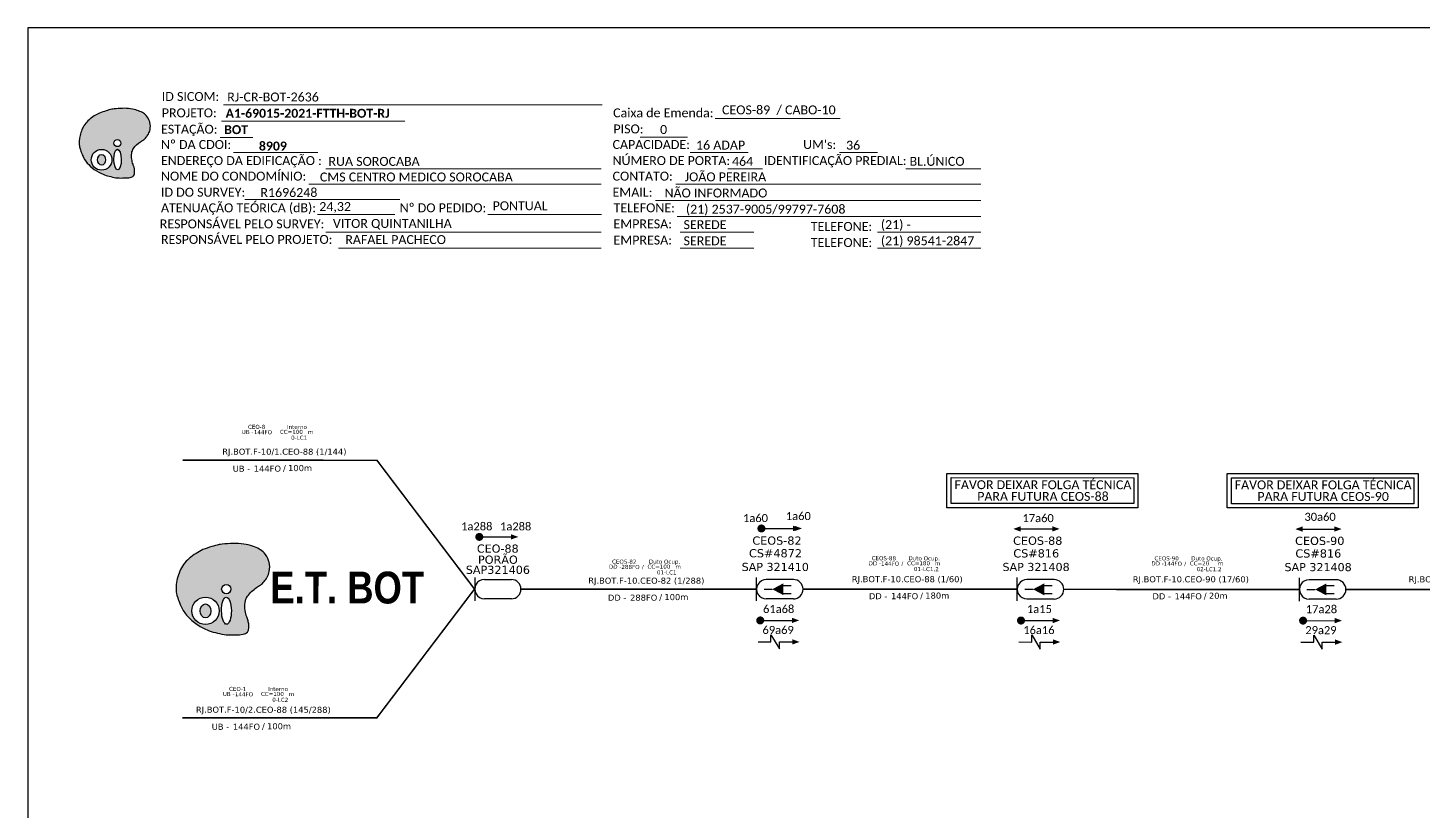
# Model space of a CAD drawing. Header units: millimetres. Extents: x 257760 to 258601, y 277291 to 277885.
# Drawn here: x 257760.1 to 258040.2, y 277727.8 to 277885 of the extents above; entities that cross this region are included whole.
import ezdxf
from ezdxf.enums import TextEntityAlignment as Align

# ---------------------------------------------------------------- set-up
doc = ezdxf.new("R2010")
doc.units = ezdxf.units.MM
doc.header["$LTSCALE"] = 0.1
doc.header["$MEASUREMENT"] = 0
for name, color, linetype in [('20.4-CEOS', 1, 'Continuous'), ('20.5-CABO AÉREO', 1, 'Continuous'), ('20.5-CEO', 1, 'Continuous'), ('E.T.', 7, 'Continuous'), ('label_cabos', 7, 'Continuous'), ('SETA', 7, 'Continuous')]:
    doc.layers.add(name, color=color, linetype=linetype)
doc.layers.add('40.1-ETIQUETAS', color=1, linetype='Continuous', lineweight=20)
doc.styles.add('siredit', font='verdana.ttf')
doc.styles.get("Standard").update_dxf_attribs({"font": 'arial.ttf'})
doc.styles.add('SWISS BIT', font='swisscb.ttf')
doc.styles.add('WMF-Calibri0', font='calibri.ttf')
doc.styles.add('WMF-Calibri1', font='calibrib.ttf')

# ---------------------------------------------------------------- blocks, each defined once
blk = doc.blocks.new('ETIQUETA_RS5F')
at = {"layer": '40.1-ETIQUETAS', "color": 0, "style": 'siredit'}
blk.add_text('/', height=1.5, dxfattribs=at).set_placement((1.55, -1.95), align=Align.MIDDLE_RIGHT)
for tag, p in [('ETIQUETA_R_PRIMARIA', (1.18, 4.1)), ('ETIQUETA_R_SECUNDARIA', (1.18, 2.1)), ('F_ATIVAS/F_MORTAS', (1.11, -4.24))]:
    blk.add_attdef(tag, text='', height=1.5, dxfattribs=at).set_placement(p, align=Align.MIDDLE_CENTER)
for tag, p in [('TIPO_CABO', (-6.62, -2.12)), ('CAP_CABO', (0.37, -2.09))]:
    blk.add_attdef(tag, text='', height=1.5, dxfattribs=at).set_placement(p, align=Align.MIDDLE_RIGHT)
blk.add_attdef('METROS', text='', height=1.5, dxfattribs=at).set_placement((2.11, -1.95), align=Align.MIDDLE_LEFT)
for tag, p in [('FUSÃO_1', (0.82, -8.39)), ('FUSÃO_2', (0.82, -10.6)), ('FUSÃO_3', (0.82, -12.93)), ('FUSÃO_4', (0.82, -15.14)), ('FUSÃO_5', (0.82, -17.16))]:
    blk.add_attdef(tag, text='', height=1.5, dxfattribs=at).set_placement(p, align=Align.CENTER)
blk = doc.blocks.new('OI')
h = blk.add_hatch(color=40)
edge = h.paths.add_edge_path()
edge.add_spline(control_points=[(4.35, -0.67), (3.92, -0.99), (3.26, -1.5), (2.81, -2.59), (2.9, -3.5), (3.06, -4.27), (3.31, -4.85), (3.37, -5.39), (3.4, -5.88), (3.2, -6.4), (2.54, -6.61), (1.65, -6.63), (0.55, -6.67), (-0.56, -6.42), (-1.61, -6.14), (-2.77, -5.61), (-3.92, -4.77), (-4.89, -3.7), (-5.34, -2.65), (-5.6, -1.94), (-5.85, -0.96), (-5.71, 0.47), (-5.1, 2.02), (-4.14, 3.02), (-3.3, 3.61), (-2.37, 4.16), (-1.36, 4.44), (-0.56, 4.7), (0.79, 4.85), (2.24, 4.97), (3.79, 4.57), (4.67, 4.21), (5.44, 3.65), (5.76, 2.99), (6.03, 2.21), (6.01, 1.46), (5.72, 0.64), (5.31, 0.08), (4.88, -0.38), (4.51, -0.55), (4.35, -0.67)], knot_values=[0, 0, 0, 0, 1.60434, 2.417191, 3.427595, 4.282808, 4.776746, 5.304182, 5.888771, 6.258406, 6.858137, 7.79129, 8.986195, 10.124242, 11.187857, 12.242908, 13.953784, 15.414161, 16.515391, 17.349188, 17.675853, 19.552021, 21.515531, 22.568638, 23.63245, 24.621084, 25.782718, 26.745347, 27.142653, 29.870543, 31.004649, 31.921532, 32.709589, 33.801391, 34.042471, 35.192333, 35.971461, 36.628871, 37.254359, 37.836911, 37.836911, 37.836911, 37.836911], degree=3, periodic=0)
h.paths.add_polyline_path([(1.13, -0.87, -1), (-0.04, -0.87, -1)], flags=16)
edge = h.paths.add_edge_path(flags=16)
edge.add_ellipse((0.56, -3.59), major_axis=(-0.02, 1.71), ratio=0.361305, start_angle=0, end_angle=360)
h.paths.add_polyline_path([(-0.36, -3.62, -1), (-3.8, -3.62, -1)], flags=16)
edge = h.paths.add_edge_path(flags=0)
edge.add_ellipse((-2.08, -3.62), major_axis=(0, 0.885), ratio=0.758294, start_angle=0, end_angle=360)
at = {"color": 40}
for centre, radius in [((0.54, -0.87), 0.587), ((-2.08, -3.62), 1.72)]:
    blk.add_circle(centre, radius, dxfattribs=at)
blk.add_ellipse((-2.08, -3.62), major_axis=(0, 0.885), ratio=0.758294, start_param=-3.141592653589792, end_param=3.141592653589792, dxfattribs=at)
blk.add_ellipse((0.56, -3.59), major_axis=(-0.02, 1.71), ratio=0.361305, dxfattribs=at)
at = {"color": 40, "start_tangent": (-0.800898, -0.598801), "end_tangent": (-0.800898, -0.598801)}
blk.add_spline([(4.35, -0.67), (3.2, -1.78), (2.9, -2.54), (2.92, -3.55), (3.12, -4.38), (3.28, -4.85), (3.37, -5.37), (3.35, -5.95), (3.2, -6.29), (2.66, -6.55), (1.73, -6.63), (0.54, -6.62), (-0.58, -6.41), (-1.6, -6.11), (-2.56, -5.67), (-3.95, -4.67), (-4.89, -3.56), (-5.37, -2.56), (-5.64, -1.78), (-5.72, -1.46), (-5.63, 0.42), (-4.84, 2.22), (-4.13, 2.99), (-3.27, 3.62), (-2.4, 4.09), (-1.3, 4.47), (-0.37, 4.72), (0.02, 4.77), (2.75, 4.8), (3.85, 4.53), (4.69, 4.16), (5.31, 3.68), (5.85, 2.73), (5.93, 2.5), (5.94, 1.35), (5.67, 0.62), (5.29, 0.08), (4.84, -0.36), (4.35, -0.67)], degree=3, dxfattribs=at)
blk = doc.blocks.new('Inst CB DT OCUP CFOA-SM-DD-S-288-TS')
at = {"layer": 'label_cabos', "color": 0, "style": 'siredit'}
for tag, flags, p in [('ID_ATIVIDADE', 3, (1.31, 2.67)), ('FATOR', 1, (11.56, 2.55))]:
    blk.add_attdef(tag, text='', height=1, rotation=359.69, dxfattribs=dict(at, flags=flags)).set_placement(p, align=Align.MIDDLE_CENTER)
for tag, p in [('TIPO_CABO', (1.11, 0)), ('DESTINO_CABO', (3.13, 1.26)), ('CABO', (4.69, -0.05)), ('/', (7.71, -0.05)), ('LANCE', (10.41, 0.02)), ('TIPO_CABO', (13.11, 1.24)), ('UND', (16.46, 0)), ('FID', (13.65, -1.41))]:
    blk.add_attdef(tag, text='', height=1, rotation=359.69, dxfattribs=at).set_placement(p, align=Align.MIDDLE_CENTER)
blk.add_attdef('QTDE', (11.93, -0.45), '', height=1, rotation=359.69, dxfattribs=at)
blk = doc.blocks.new('Inst CB DT OCUP CFOA-SM-DD-S-144')
at = {"layer": 'label_cabos', "color": 0, "style": 'siredit'}
for tag, flags, p in [('ID_ATIVIDADE', 3, (1.31, 2.67)), ('FATOR', 1, (11.56, 2.55))]:
    blk.add_attdef(tag, text='', height=1, rotation=359.69, dxfattribs=dict(at, flags=flags)).set_placement(p, align=Align.MIDDLE_CENTER)
for tag, p in [('TIPO_CABO', (1.11, 0)), ('DESTINO_CABO', (3.13, 1.26)), ('CABO', (4.69, -0.05)), ('/', (7.71, -0.05)), ('LANCE', (10.41, 0.02)), ('TIPO_CABO', (13.11, 1.24)), ('UND', (16.46, 0)), ('FID', (13.65, -1.41))]:
    blk.add_attdef(tag, text='', height=1, rotation=359.69, dxfattribs=at).set_placement(p, align=Align.MIDDLE_CENTER)
blk.add_attdef('QTDE', (11.93, -0.45), '', height=1, rotation=359.69, dxfattribs=at)
blk = doc.blocks.new('Inst CB INT CFOI-SM-UB-144')
at = {"layer": 'label_cabos', "color": 0, "style": 'siredit'}
for tag, flags, p in [('ID_ATIVIDADE', 3, (1.31, 2.67)), ('/', 2, (7.71, -0.05)), ('FATOR', 1, (11.56, 2.55))]:
    blk.add_attdef(tag, text='', height=1, rotation=359.69, dxfattribs=dict(at, flags=flags)).set_placement(p, align=Align.MIDDLE_CENTER)
for tag, p in [('TIPO_CABO', (1.11, 0)), ('DESTINO_CABO', (3.13, 1.26)), ('CABO', (4.69, -0.05)), ('LANCE', (10.41, 0.02)), ('TIPO_CABO', (13.11, 1.24)), ('UND', (16.46, 0)), ('FID', (13.65, -1.41))]:
    blk.add_attdef(tag, text='', height=1, rotation=359.69, dxfattribs=at).set_placement(p, align=Align.MIDDLE_CENTER)
blk.add_attdef('QTDE', (11.93, -0.45), '', height=1, rotation=359.69, dxfattribs=at)

msp = doc.modelspace()

# ---------------------------------------------------------------- linework, layer by layer
msp.add_lwpolyline([(257760.15, 277290.96), (258601.15, 277290.96), (258601.15, 277884.96), (257760.15, 277884.96)], close=True)
at = {"color": 7, "lineweight": 0}
for points in [[(257799.42, 277869.56), (257875.39, 277869.56)], [(257799.03, 277866.28), (257835.82, 277866.28)], [(257898.07, 277866.78), (257923.2, 277866.78)], [(257798.74, 277863.01), (257805.29, 277863.01)], [(257883.03, 277863.05), (257892.51, 277863.05)], [(257801.4, 277859.94), (257818.37, 277859.94)], [(257893.07, 277859.94), (257904.69, 277859.94)], [(257923.02, 277859.94), (257930.68, 277859.94)], [(257819.97, 277856.7), (257875.23, 277856.7)], [(257900.66, 277856.7), (257907.6, 277856.7)], [(257936.36, 277856.7), (257951.39, 277856.7)], [(257816.56, 277853.59), (257875.23, 277853.59)], [(257890.19, 277853.59), (257951.42, 277853.59)], [(257803.72, 277850.52), (257834.77, 277850.52)], [(257886.15, 277850.35), (257951.42, 277850.35)], [(257818.26, 277847.55), (257833.77, 277847.55)], [(257852.49, 277847.55), (257875.25, 277847.55)], [(257890.44, 277847.11), (257951.42, 277847.11)], [(257819.97, 277844), (257875.23, 277844)], [(257891.04, 277844), (257905.84, 277844)], [(257930.65, 277844), (257951.42, 277844)], [(257822.46, 277840.76), (257875.23, 277840.76)], [(257891.04, 277840.76), (257905.84, 277840.76)], [(257930.65, 277840.76), (257951.42, 277840.76)]]:
    msp.add_lwpolyline(points, dxfattribs=at)
at = {"color": 0, "ltscale": 9e-07}
for points in [[(257944.62, 277795.59), (257982.95, 277795.58), (257982.95, 277788.67), (257944.62, 277788.68)], [(258000.86, 277795.57), (258039.19, 277795.56), (258039.19, 277788.65), (258000.86, 277788.66)], [(257945.48, 277794.74), (257982.1, 277794.73), (257982.1, 277789.52), (257945.47, 277789.53)], [(258001.71, 277794.72), (258038.34, 277794.7), (258038.34, 277789.5), (258001.71, 277789.51)]]:
    msp.add_lwpolyline(points, close=True, dxfattribs=at)
at = {"color": 0, "const_width": 0.803}
for points in [[(257906.98, 277784.54, 1), (257907.78, 277784.54, 1)], [(257850.35, 277782.85, 1), (257851.15, 277782.85, 1)], [(257906.74, 277766.09, 1), (257907.54, 277766.09, 1)], [(257959.08, 277766.07, 1), (257959.89, 277766.07, 1)], [(258015.7, 277766.05, 1), (258016.5, 277766.05, 1)]]:
    msp.add_lwpolyline(points, format="xyb", close=True, dxfattribs=at)
at = {"color": 0}
for points in [[(257909.29, 277761.78), (257909.29, 277763.21), (257910.99, 277760.37), (257910.99, 277761.78)], [(257961.64, 277761.76), (257961.64, 277763.19), (257963.33, 277760.35), (257963.34, 277761.76)], [(258018.25, 277761.74), (258018.25, 277763.16), (258019.95, 277760.32), (258019.95, 277761.74)]]:
    msp.add_lwpolyline(points, dxfattribs=at)
at = {"layer": '20.4-CEOS', "color": 0}
for p, q in [((257913.79, 277774.29), (257908.34, 277774.3)), ((257966.13, 277774.28), (257960.69, 277774.28)), ((258022.75, 277774.25), (258017.3, 277774.25)), ((257913.79, 277770.41), (257908.34, 277770.41)), ((257966.13, 277770.39), (257960.68, 277770.39)), ((258022.74, 277770.37), (258017.3, 277770.37))]:
    msp.add_line(p, q, dxfattribs=at)
for points in [[(257906.4, 277770.01), (257906.4, 277774.7)], [(257911.71, 277773.12), (257913.37, 277773.12)], [(257911.71, 277773.12), (257913.37, 277773.12)], [(257958.74, 277769.99), (257958.74, 277774.68)], [(257964.05, 277773.1), (257965.71, 277773.1)], [(257964.05, 277773.1), (257965.71, 277773.1)], [(258015.35, 277769.97), (258015.36, 277774.66)], [(258020.67, 277773.08), (258022.32, 277773.08)], [(258020.67, 277773.08), (258022.32, 277773.08)], [(257907.91, 277772.35), (257909.56, 277772.35)], [(257907.91, 277772.35), (257909.56, 277772.35)], [(257911.71, 277771.51), (257913.37, 277771.51)], [(257911.71, 277771.51), (257913.37, 277771.51)], [(257960.25, 277772.34), (257961.9, 277772.34)], [(257960.25, 277772.34), (257961.9, 277772.34)], [(257964.05, 277771.49), (257965.71, 277771.49)], [(257964.05, 277771.49), (257965.71, 277771.49)], [(258016.86, 277772.31), (258018.52, 277772.31)], [(258016.86, 277772.31), (258018.52, 277772.31)], [(258020.67, 277771.47), (258022.32, 277771.47)], [(258020.67, 277771.47), (258022.32, 277771.47)]]:
    msp.add_lwpolyline(points, dxfattribs=at)
for points in [[(257909.56, 277772.35, 0, 2.4, 0), (257911.81, 277772.35, 2.4, 2.4, 0)], [(257909.56, 277772.35, 0, 2.4, 0), (257911.81, 277772.35, 2.4, 2.4, 0)], [(257961.9, 277772.34, 0, 2.4, 0), (257964.15, 277772.33, 2.4, 2.4, 0)], [(257961.9, 277772.34, 0, 2.4, 0), (257964.15, 277772.33, 2.4, 2.4, 0)], [(258018.52, 277772.31, 0, 2.4, 0), (258020.77, 277772.31, 2.4, 2.4, 0)], [(258018.52, 277772.31, 0, 2.4, 0), (258020.77, 277772.31, 2.4, 2.4, 0)]]:
    msp.add_lwpolyline(points, format="xyseb", dxfattribs=at)
for centre, start, end in [((257908.34, 277772.35), 89.9784, 269.9784), ((257913.79, 277772.35), 269.9784, 89.9784), ((257960.68, 277772.34), 89.9784, 269.9784), ((257966.13, 277772.33), 269.9784, 89.9784), ((258017.3, 277772.31), 89.9784, 269.9784), ((258022.75, 277772.31), 269.9784, 89.9784)]:
    msp.add_arc(centre, 1.94, start, end, dxfattribs=at)
at = {"layer": '20.5-CABO AÉREO', "color": 0, "ltscale": 50, "const_width": 0.325}
for points in [[(257791.19, 277798.23), (257830.21, 277798.21), (257849.79, 277772.38)], [(257791.17, 277746.57), (257830.19, 277746.56), (257849.79, 277772.38)], [(257859.12, 277772.37), (257906.4, 277772.36)], [(257915.73, 277772.35), (257958.74, 277772.34)], [(257968.07, 277772.33), (258015.35, 277772.31)], [(258024.69, 277772.31), (258071.97, 277772.29)]]:
    msp.add_lwpolyline(points, dxfattribs=at)
at = {"layer": '20.5-CEO', "color": 0}
for p, q in [((257851.77, 277774.31), (257857.19, 277774.31)), ((257857.19, 277770.44), (257851.77, 277770.44))]:
    msp.add_line(p, q, dxfattribs=at)
msp.add_lwpolyline([(257849.84, 277774.71), (257849.83, 277770.05)], dxfattribs=at)
for centre, start, end in [((257851.77, 277772.38), 89.9784, 269.9784), ((257857.19, 277772.37), 269.9784, 89.9784)]:
    msp.add_arc(centre, 1.93, start, end, dxfattribs=at)
at = {"layer": 'SETA', "color": 0}
for points in [[(257907.38, 277784.54), (257914.29, 277784.53)], [(257907.69, 277784.54), (257914.59, 277784.53)], [(257959.4, 277784.45), (257966.31, 277784.44)], [(258016.02, 277784.42), (258022.92, 277784.42)], [(257850.75, 277782.85), (257857.66, 277782.84)], [(257907.14, 277766.09), (257914.05, 277766.08)], [(257959.48, 277766.07), (257966.39, 277766.07)], [(258016.1, 277766.05), (258023, 277766.04)], [(257906.73, 277761.78), (257909.29, 277761.78)], [(257910.99, 277761.78), (257913.56, 277761.78)], [(257959.07, 277761.77), (257961.64, 277761.76)], [(257963.34, 277761.76), (257965.9, 277761.76)], [(258015.68, 277761.74), (258018.25, 277761.74)], [(258019.95, 277761.74), (258022.51, 277761.74)]]:
    msp.add_lwpolyline(points, dxfattribs=at)
for points in [[(257913.73, 277785.08), (257915.21, 277784.54), (257913.73, 277784.01)], [(257914.04, 277785.08), (257915.51, 277784.54), (257914.04, 277784.01)], [(257959.4, 277784.98), (257957.93, 277784.45), (257959.4, 277783.91)], [(257965.76, 277784.99), (257967.23, 277784.45), (257965.76, 277783.92)], [(258016.02, 277784.96), (258014.54, 277784.42), (258016.02, 277783.89)], [(258022.37, 277784.97), (258023.84, 277784.43), (258022.37, 277783.9)], [(257857.1, 277783.39), (257858.58, 277782.85), (257857.1, 277782.32)], [(257913.49, 277766.63), (257914.97, 277766.1), (257913.49, 277765.56)], [(257965.84, 277766.61), (257967.31, 277766.08), (257965.84, 277765.54)], [(258022.45, 277766.59), (258023.92, 277766.05), (258022.45, 277765.52)], [(257913.56, 277762.32), (257915.03, 277761.78), (257913.56, 277761.25)], [(257965.9, 277762.3), (257967.37, 277761.76), (257965.9, 277761.23)], [(258022.51, 277762.28), (258023.98, 277761.74), (258022.51, 277761.2)]]:
    msp.add_solid(points, dxfattribs=at)

# ---------------------------------------------------------------- block references
at = {"color": 7, "xscale": 1.213923925138498, "yscale": 1.213923925184645, "zscale": 1.213923925163967, "rotation": 0.1532896023337312}
msp.add_blockref('OI', (257777.45, 277862.91), dxfattribs=at)
at = {"color": 0, "lineweight": 0}
ref = msp.add_blockref('Inst CB DT OCUP CFOA-SM-DD-S-144', (257929.41, 277777.55), dxfattribs=dict(at, xscale=0.8115353776338626, yscale=0.8115353776374832, zscale=0.8115353776330385, rotation=359.9784387533629))
ref.add_attrib('DESTINO_CABO', 'CEOS-88', dxfattribs={"layer": 'label_cabos', "color": 0, "height": 0.812, "rotation": 359.6684, "style": 'siredit'}).set_placement((257931.95, 277778.57), align=Align.MIDDLE_CENTER)
ref.add_attrib('TIPO_CABO', 'Duto Ocup.', dxfattribs={"layer": 'label_cabos', "color": 0, "height": 0.812, "rotation": 359.6684, "style": 'siredit'}).set_placement((257940.05, 277778.55), align=Align.MIDDLE_CENTER)
ref.add_attrib('/', '/', dxfattribs={"layer": 'label_cabos', "color": 0, "height": 0.812, "rotation": 359.6684, "style": 'siredit'}).set_placement((257935.67, 277777.5), align=Align.MIDDLE_CENTER)
ref.add_attrib('FID', '01-LC1.2', dxfattribs={"layer": 'label_cabos', "color": 0, "height": 0.812, "rotation": 359.6684, "style": 'siredit'}).set_placement((257940.48, 277776.39), align=Align.MIDDLE_CENTER)
ref.add_attrib('LANCE', 'CC=', dxfattribs={"layer": 'label_cabos', "color": 0, "height": 0.812, "rotation": 359.6684, "style": 'siredit'}).set_placement((257937.86, 277777.56), align=Align.MIDDLE_CENTER)
ref.add_attrib('UND', 'm', dxfattribs={"layer": 'label_cabos', "color": 0, "height": 0.812, "rotation": 359.6684, "style": 'siredit'}).set_placement((257942.77, 277777.54), align=Align.MIDDLE_CENTER)
ref.add_attrib('CABO', '144FO', dxfattribs={"layer": 'label_cabos', "color": 0, "height": 0.812, "rotation": 359.6684, "style": 'siredit'}).set_placement((257933.21, 277777.5), align=Align.MIDDLE_CENTER)
ref.add_attrib('TIPO_CABO', 'DD - ', dxfattribs={"layer": 'label_cabos', "color": 0, "height": 0.812, "rotation": 359.6684, "style": 'siredit'}).set_placement((257930.31, 277777.54), align=Align.MIDDLE_CENTER)
ref.add_attrib('QTDE', '180', (257939.09, 277777.17), dxfattribs={"layer": 'label_cabos', "color": 0, "height": 0.812, "rotation": 359.6684, "style": 'siredit'})
ref = msp.add_blockref('Inst CB DT OCUP CFOA-SM-DD-S-144', (257986.17, 277777.52), dxfattribs=dict(at, xscale=0.8115353776338626, yscale=0.8115353776374832, zscale=0.8115353776330385, rotation=359.9784387533629))
ref.add_attrib('DESTINO_CABO', 'CEOS-90', dxfattribs={"layer": 'label_cabos', "color": 0, "height": 0.812, "rotation": 359.6684, "style": 'siredit'}).set_placement((257988.71, 277778.55), align=Align.MIDDLE_CENTER)
ref.add_attrib('TIPO_CABO', 'Duto Ocup.', dxfattribs={"layer": 'label_cabos', "color": 0, "height": 0.812, "rotation": 359.6684, "style": 'siredit'}).set_placement((257996.8, 277778.53), align=Align.MIDDLE_CENTER)
ref.add_attrib('/', '/', dxfattribs={"layer": 'label_cabos', "color": 0, "height": 0.812, "rotation": 359.6684, "style": 'siredit'}).set_placement((257992.43, 277777.48), align=Align.MIDDLE_CENTER)
ref.add_attrib('FID', '02-LC1.2', dxfattribs={"layer": 'label_cabos', "color": 0, "height": 0.812, "rotation": 359.6684, "style": 'siredit'}).set_placement((257997.24, 277776.37), align=Align.MIDDLE_CENTER)
ref.add_attrib('LANCE', 'CC=', dxfattribs={"layer": 'label_cabos', "color": 0, "height": 0.812, "rotation": 359.6684, "style": 'siredit'}).set_placement((257994.61, 277777.54), align=Align.MIDDLE_CENTER)
ref.add_attrib('UND', 'm', dxfattribs={"layer": 'label_cabos', "color": 0, "height": 0.812, "rotation": 359.6684, "style": 'siredit'}).set_placement((257999.53, 277777.52), align=Align.MIDDLE_CENTER)
ref.add_attrib('CABO', '144FO', dxfattribs={"layer": 'label_cabos', "color": 0, "height": 0.812, "rotation": 359.6684, "style": 'siredit'}).set_placement((257989.97, 277777.48), align=Align.MIDDLE_CENTER)
ref.add_attrib('TIPO_CABO', 'DD - ', dxfattribs={"layer": 'label_cabos', "color": 0, "height": 0.812, "rotation": 359.6684, "style": 'siredit'}).set_placement((257987.07, 277777.52), align=Align.MIDDLE_CENTER)
ref.add_attrib('QTDE', '20', (257995.85, 277777.15), dxfattribs={"layer": 'label_cabos', "color": 0, "height": 0.812, "rotation": 359.6684, "style": 'siredit'})
at = {"layer": '40.1-ETIQUETAS', "color": 0}
ref = msp.add_blockref('ETIQUETA_RS5F', (257810.66, 277798.24), dxfattribs=dict(at, xscale=0.8115353776338626, yscale=0.8115353776374832, zscale=0.8115353776330385, rotation=359.9784387533629))
ref.add_attrib('ETIQUETA_R_SECUNDARIA', 'RJ.BOT.F-10/1.CEO-88 (1/144)', dxfattribs={"color": 0, "height": 1.2173, "rotation": 359.9784, "style": 'siredit'}).set_placement((257811.62, 277799.95), align=Align.MIDDLE_CENTER)
ref.add_attrib('TIPO_CABO', 'UB - ', dxfattribs={"color": 0, "height": 1.217, "rotation": 359.9784, "style": 'siredit'}).set_placement((257805.29, 277796.53), align=Align.MIDDLE_RIGHT)
ref.add_attrib('CAP_CABO', '144FO', dxfattribs={"color": 0, "height": 1.217, "rotation": 359.9784, "style": 'siredit'}).set_placement((257810.95, 277796.55), align=Align.MIDDLE_RIGHT)
ref.add_attrib('METROS', '100m', dxfattribs={"color": 0, "height": 1.217, "rotation": 359.9784, "style": 'siredit'}).set_placement((257812.37, 277796.66), align=Align.MIDDLE_LEFT)
ref = msp.add_blockref('ETIQUETA_RS5F', (257806.44, 277746.46), dxfattribs=dict(at, xscale=0.8115353776338626, yscale=0.8115353776374832, zscale=0.8115353776330385, rotation=359.9784387533629))
ref.add_attrib('ETIQUETA_R_SECUNDARIA', 'RJ.BOT.F-10/2.CEO-88 (145/288)', dxfattribs={"color": 0, "height": 1.2173, "rotation": 359.9784, "style": 'siredit'}).set_placement((257807.4, 277748.17), align=Align.MIDDLE_CENTER)
ref.add_attrib('TIPO_CABO', 'UB - ', dxfattribs={"color": 0, "height": 1.217, "rotation": 359.9784, "style": 'siredit'}).set_placement((257801.07, 277744.75), align=Align.MIDDLE_RIGHT)
ref.add_attrib('CAP_CABO', '144FO', dxfattribs={"color": 0, "height": 1.217, "rotation": 359.9784, "style": 'siredit'}).set_placement((257806.74, 277744.76), align=Align.MIDDLE_RIGHT)
ref.add_attrib('METROS', '100m', dxfattribs={"color": 0, "height": 1.217, "rotation": 359.9784, "style": 'siredit'}).set_placement((257808.15, 277744.87), align=Align.MIDDLE_LEFT)
at = {"layer": 'E.T.', "color": 0, "xscale": 1.594901489595021, "yscale": 1.594901476928499, "zscale": 1.594901475850959, "rotation": 359.9784387536324}
msp.add_blockref('OI', (257799.11, 277773.77), dxfattribs=at)
at = {"layer": 'label_cabos', "color": 0, "lineweight": 0}
ref = msp.add_blockref('Inst CB INT CFOI-SM-UB-144', (257803.52, 277803.91), dxfattribs=dict(at, xscale=0.8115353776338626, yscale=0.8115353776374832, zscale=0.8115353776330385, rotation=359.9784387533629))
ref.add_attrib('DESTINO_CABO', 'CEO-8', dxfattribs={"color": 0, "height": 0.812, "rotation": 359.6684, "style": 'siredit'}).set_placement((257806.06, 277804.93), align=Align.MIDDLE_CENTER)
ref.add_attrib('CABO', '144FO', dxfattribs={"color": 0, "height": 0.812, "rotation": 359.6684, "style": 'siredit'}).set_placement((257807.32, 277803.86), align=Align.MIDDLE_CENTER)
ref.add_attrib('TIPO_CABO', 'Interno', dxfattribs={"color": 0, "height": 0.812, "rotation": 359.6684, "style": 'siredit'}).set_placement((257814.15, 277804.91), align=Align.MIDDLE_CENTER)
ref.add_attrib('FID', '0-LC1', dxfattribs={"color": 0, "height": 0.812, "rotation": 359.6684, "style": 'siredit'}).set_placement((257814.59, 277802.75), align=Align.MIDDLE_CENTER)
ref.add_attrib('LANCE', 'CC=', dxfattribs={"color": 0, "height": 0.812, "rotation": 359.6684, "style": 'siredit'}).set_placement((257811.96, 277803.92), align=Align.MIDDLE_CENTER)
ref.add_attrib('UND', 'm', dxfattribs={"color": 0, "height": 0.812, "rotation": 359.6684, "style": 'siredit'}).set_placement((257816.88, 277803.9), align=Align.MIDDLE_CENTER)
ref.add_attrib('TIPO_CABO', 'UB - ', dxfattribs={"color": 0, "height": 0.812, "rotation": 359.6684, "style": 'siredit'}).set_placement((257804.42, 277803.9), align=Align.MIDDLE_CENTER)
ref.add_attrib('QTDE', '100', (257813.2, 277803.53), dxfattribs={"color": 0, "height": 0.812, "rotation": 359.6684, "style": 'siredit'})
ref = msp.add_blockref('Inst CB DT OCUP CFOA-SM-DD-S-288-TS', (257877.3, 277776.87), dxfattribs=dict(at, xscale=0.8115353776338626, yscale=0.8115353776374832, zscale=0.8115353776330385, rotation=359.9784387533629))
ref.add_attrib('DESTINO_CABO', 'CEOS-82', dxfattribs={"color": 0, "height": 0.812, "rotation": 359.6684, "style": 'siredit'}).set_placement((257879.84, 277777.89), align=Align.MIDDLE_CENTER)
ref.add_attrib('TIPO_CABO', 'Duto Ocup.', dxfattribs={"color": 0, "height": 0.812, "rotation": 359.6684, "style": 'siredit'}).set_placement((257887.94, 277777.88), align=Align.MIDDLE_CENTER)
ref.add_attrib('/', '/', dxfattribs={"color": 0, "height": 0.812, "rotation": 359.6684, "style": 'siredit'}).set_placement((257883.56, 277776.83), align=Align.MIDDLE_CENTER)
ref.add_attrib('FID', '01-LC1', dxfattribs={"color": 0, "height": 0.812, "rotation": 359.6684, "style": 'siredit'}).set_placement((257888.38, 277775.72), align=Align.MIDDLE_CENTER)
ref.add_attrib('LANCE', 'CC=', dxfattribs={"color": 0, "height": 0.812, "rotation": 359.6684, "style": 'siredit'}).set_placement((257885.75, 277776.88), align=Align.MIDDLE_CENTER)
ref.add_attrib('UND', 'm', dxfattribs={"color": 0, "height": 0.812, "rotation": 359.6684, "style": 'siredit'}).set_placement((257890.66, 277776.87), align=Align.MIDDLE_CENTER)
ref.add_attrib('CABO', '288FO', dxfattribs={"color": 0, "height": 0.812, "rotation": 359.6684, "style": 'siredit'}).set_placement((257881.1, 277776.83), align=Align.MIDDLE_CENTER)
ref.add_attrib('TIPO_CABO', 'DD - ', dxfattribs={"color": 0, "height": 0.812, "rotation": 359.6684, "style": 'siredit'}).set_placement((257878.2, 277776.87), align=Align.MIDDLE_CENTER)
ref.add_attrib('QTDE', '100', (257886.98, 277776.5), dxfattribs={"color": 0, "height": 0.812, "rotation": 359.6684, "style": 'siredit'})
ref = msp.add_blockref('Inst CB INT CFOI-SM-UB-144', (257799.72, 277751.32), dxfattribs=dict(at, xscale=0.8115353776338626, yscale=0.8115353776374832, zscale=0.8115353776330385, rotation=359.9784387533629))
ref.add_attrib('DESTINO_CABO', 'CEO-1', dxfattribs={"color": 0, "height": 0.812, "rotation": 359.6684, "style": 'siredit'}).set_placement((257802.26, 277752.35), align=Align.MIDDLE_CENTER)
ref.add_attrib('CABO', '144FO', dxfattribs={"color": 0, "height": 0.812, "rotation": 359.6684, "style": 'siredit'}).set_placement((257803.52, 277751.28), align=Align.MIDDLE_CENTER)
ref.add_attrib('TIPO_CABO', 'Interno', dxfattribs={"color": 0, "height": 0.812, "rotation": 359.6684, "style": 'siredit'}).set_placement((257810.36, 277752.33), align=Align.MIDDLE_CENTER)
ref.add_attrib('FID', '0-LC2', dxfattribs={"color": 0, "height": 0.812, "rotation": 359.6684, "style": 'siredit'}).set_placement((257810.8, 277750.17), align=Align.MIDDLE_CENTER)
ref.add_attrib('LANCE', 'CC=', dxfattribs={"color": 0, "height": 0.812, "rotation": 359.6684, "style": 'siredit'}).set_placement((257808.17, 277751.34), align=Align.MIDDLE_CENTER)
ref.add_attrib('UND', 'm', dxfattribs={"color": 0, "height": 0.812, "rotation": 359.6684, "style": 'siredit'}).set_placement((257813.08, 277751.32), align=Align.MIDDLE_CENTER)
ref.add_attrib('TIPO_CABO', 'UB - ', dxfattribs={"color": 0, "height": 0.812, "rotation": 359.6684, "style": 'siredit'}).set_placement((257800.62, 277751.32), align=Align.MIDDLE_CENTER)
ref.add_attrib('QTDE', '100', (257809.4, 277750.95), dxfattribs={"color": 0, "height": 0.812, "rotation": 359.6684, "style": 'siredit'})

# ---------------------------------------------------------------- texts
at = {"color": 7, "lineweight": 0, "style": 'WMF-Calibri0'}
for s, height, p in [('ID SICOM:', 1.793, (257787.02, 277870.31)), ('PROJETO: ', 1.793, (257787.02, 277867.03)), ('Caixa de Emenda:', 1.7927, (257877.61, 277867.03)), ('ESTAÇÃO:', 1.793, (257786.86, 277863.75)), ('PISO:', 1.793, (257877.68, 277863.8)), ('Nº DA CDOI:', 1.7927, (257786.86, 277860.68)), ('CAPACIDADE:', 1.7927, (257877.5, 277860.68)), ("UM's:", 1.793, (257915.75, 277860.68)), ('ENDEREÇO DA EDIFICAÇÃO :', 1.7927, (257786.86, 277857.45)), ('NÚMERO DE PORTA:', 1.7927, (257877.5, 277857.45)), ('IDENTIFICAÇÃO PREDIAL:', 1.7927, (257907.87, 277857.45)), ('NOME DO CONDOMÍNIO:', 1.7927, (257786.86, 277854.33)), ('CONTATO:', 1.793, (257877.5, 277854.33)), ('ID DO SURVEY:', 1.7927, (257786.86, 277851.1)), ('EMAIL:', 1.793, (257877.5, 277851.1)), ('ATENUAÇÃO TEÓRICA (dB):', 1.7927, (257786.86, 277847.98)), ('Nº DO PEDIDO:', 1.7927, (257834.78, 277847.98)), ('TELEFONE:', 1.793, (257877.69, 277847.98)), ('RESPONSÁVEL PELO SURVEY:', 1.7927, (257786.61, 277844.75)), ('EMPRESA:', 1.793, (257877.69, 277844.75)), ('TELEFONE:', 1.793, (257917.29, 277844.24)), ('RESPONSÁVEL PELO PROJETO:', 1.7927, (257786.86, 277841.64)), ('EMPRESA:', 1.793, (257877.69, 277841.51)), ('TELEFONE:', 1.793, (257917.29, 277841.01))]:
    msp.add_text(s, height=height, dxfattribs=at).set_placement(p)
at = {"color": 7}
for s, height, style, p in [('A1-69015-2021-FTTH-BOT-RJ', 1.7927, 'WMF-Calibri1', (257799.83, 277866.94)), ('CEOS-89  / CABO-10', 1.7927, 'WMF-Calibri0', (257899.47, 277867.62)), ('BOT', 1.793, 'WMF-Calibri1', (257799.54, 277863.66)), ('0', 1.79, 'WMF-Calibri0', (257887.04, 277863.69)), ('16 ADAP', 1.793, 'WMF-Calibri0', (257894.25, 277860.56)), ('36', 1.793, 'WMF-Calibri0', (257924.37, 277860.53)), ('BL.ÚNICO', 1.793, 'WMF-Calibri0', (257937.11, 277857.3)), ('RUA SOROCABA', 1.7927, 'WMF-Calibri0', (257820.48, 277857.29)), ('464', 1.793, 'WMF-Calibri0', (257901.47, 277857.3)), ('CMS CENTRO MEDICO SOROCABA', 1.7927, 'WMF-Calibri0', (257818.76, 277854.16)), ('JOÃO PEREIRA', 1.7927, 'WMF-Calibri0', (257891.97, 277854.19)), ('R1696248', 1.793, 'WMF-Calibri0', (257806.82, 277851.05)), ('NÃO INFORMADO', 1.7927, 'WMF-Calibri0', (257887.93, 277850.95)), ('24,32', 1.793, 'WMF-Calibri0', (257818.63, 277848.22)), ('PONTUAL', 1.793, 'WMF-Calibri0', (257853.43, 277848.39)), ('(21) 2537-9005/99797-7608', 1.7927, 'WMF-Calibri0', (257892.22, 277847.71)), ('VITOR QUINTANILHA', 1.7927, 'WMF-Calibri0', (257821.37, 277844.84)), ('SEREDE', 1.793, 'WMF-Calibri0', (257891.75, 277844.6)), ('(21) -', 1.793, 'WMF-Calibri0', (257931.35, 277844.6)), ('RAFAEL PACHECO', 1.7927, 'WMF-Calibri0', (257823.86, 277841.6)), ('SEREDE', 1.793, 'WMF-Calibri0', (257891.75, 277841.36)), ('(21) 98541-2847', 1.7927, 'WMF-Calibri0', (257931.35, 277841.36))]:
    msp.add_text(s, height=height, dxfattribs=dict(at, style=style)).set_placement(p)
at = {"color": 7, "style": 'WMF-Calibri1'}
msp.add_text('8909', height=1.793, dxfattribs=at).set_placement((257809.32, 277860.37), align=Align.CENTER)
at = {"color": 7, "insert": (257800.16, 277872), "char_height": 1.7927, "width": 42.385, "attachment_point": 1, "style": 'WMF-Calibri1'}
msp.add_mtext('{\\fCalibri|b0|i0|c0|p34;\\C256;RJ-CR-BOT-2636}', dxfattribs=at)
at = {"color": 0, "attachment_point": 5, "rotation": 359.9784}
for s, insert, char_height, width in [('{\\fCalibri|b0|i0|c0|p34;FAVOR DEIXAR FOLGA TÉCNICA}', (257963.89, 277793.31), 1.7854, 38.0371), ('{\\fCalibri|b0|i0|c0|p34;FAVOR DEIXAR FOLGA TÉCNICA}', (258020.13, 277793.28), 1.7854, 38.0371), ('{\\fCalibri|b0|i0|c0|p34;PARA FUTURA CEOS-88}', (257963.89, 277790.97), 1.7854, 38.0371), ('{\\fCalibri|b0|i0|c0|p34;PARA FUTURA CEOS-90}', (258020.13, 277790.95), 1.7854, 38.0371), ('{\\fCalibri|b0|i0|c0|p34;\\C7;1a60}', (257906.19, 277786.62), 1.6068, 20.3738), ('{\\fCalibri|b0|i0|c0|p34;\\C7;1a60}', (257914.79, 277787.02), 1.6068, 20.3738), ('{\\fCalibri|b0|i0|c0|p34;17a60}', (257962.92, 277786.61), 1.6068, 20.3738), ('{\\fCalibri|b0|i0|c0|p34;30a60}', (258019.51, 277786.87), 1.6068, 20.3738), ('{\\fCalibri|b0|i0|c0|p34;\\C7;1a288}', (257850.24, 277784.96), 1.6068, 20.3738), ('{\\fCalibri|b0|i0|c0|p34;\\C7;1a288}', (257858.05, 277784.95), 1.6068, 20.3738), ('{\\fCalibri|b0|i0|c0|p34;\\C7;61a68}', (257910.84, 277768.38), 1.6068, 20.3738), ('{\\fCalibri|b0|i0|c0|p34;\\C7;1a15}', (257963.18, 277768.36), 1.6068, 20.3738), ('{\\fCalibri|b0|i0|c0|p34;\\C7;17a28}', (258019.79, 277768.34), 1.6068, 20.3738), ('{\\fCalibri|b0|i0|c0|p34;\\C7;69a69}', (257910.73, 277764.17), 1.6068, 20.3738), ('{\\fCalibri|b0|i0|c0|p34;\\C7;16a16}', (257963.08, 277764.15), 1.6068, 20.3738), ('{\\fCalibri|b0|i0|c0|p34;\\C7;29a29}', (258019.69, 277764.13), 1.6068, 20.3738)]:
    msp.add_mtext(s, dxfattribs=dict(at, insert=insert, char_height=char_height, width=width))
at = {"layer": '20.4-CEOS', "color": 0, "style": 'siredit'}
for s, height, p in [('CEOS-82', 1.645, (257910.5, 277782.11)), ('CEOS-88', 1.645, (257962.84, 277782.09)), ('CEOS-90', 1.645, (258019.45, 277782.06)), ('CS#4872', 1.645, (257910.2, 277779.57)), ('CS#816', 1.645, (257962.54, 277779.55)), ('CS#816', 1.645, (258019.16, 277779.53)), ('SAP 321410', 1.623, (257910.16, 277776.83)), ('SAP 321408', 1.623, (257962.51, 277776.82)), ('SAP 321408', 1.623, (258019.12, 277776.79))]:
    msp.add_text(s, height=height, rotation=359.9784, dxfattribs=at).set_placement(p, align=Align.MIDDLE_CENTER)
at = {"layer": '20.5-CEO', "color": 0, "style": 'siredit'}
for tag, text, height, p in [('CEO-88', 'CEO-XXX', 1.63, (257854.46, 277781.32)), ('PORÃO', 'CS-XXX', 1.637, (257854.48, 277779.1)), ('SAP321406', 'SAP 321406', 1.637, (257854.48, 277777.07))]:
    msp.add_attdef(tag, text=text, height=height, rotation=359.9784, dxfattribs=at).set_placement(p, align=Align.TOP_CENTER)
at = {"layer": '40.1-ETIQUETAS', "color": 0, "style": 'siredit'}
for s, p in [('RJ.BOT.F-10.CEO-82 (1/288)', (257884.27, 277774.07)), ('RJ.BOT.F-10.CEO-88 (1/60)', (257936.65, 277774.37)), ('RJ.BOT.F-10.CEO-90 (17/60)', (257993.57, 277774.35)), ('RJ.BOT.F-10.CEO-91 (30/60)', (258048.95, 277774.33))]:
    msp.add_text(s, height=1.2173, rotation=359.9784, dxfattribs=at).set_placement(p, align=Align.MIDDLE_CENTER)
for s, height, p in [('DD - ', 1.217, (257880.81, 277770.65)), ('288FO', 1.217, (257886.48, 277770.66)), ('/', 1.22, (257887.44, 277770.78)), ('DD - ', 1.217, (257933.19, 277770.95)), ('144FO', 1.217, (257938.85, 277770.96)), ('/', 1.22, (257939.81, 277771.08)), ('DD - ', 1.217, (257990.11, 277770.93)), ('144FO', 1.217, (257995.78, 277770.94)), ('/', 1.22, (257996.74, 277771.05))]:
    msp.add_text(s, height=height, rotation=359.9784, dxfattribs=at).set_placement(p, align=Align.MIDDLE_RIGHT)
for s, p in [('100m', (257887.9, 277770.78)), ('180m', (257940.27, 277771.08)), ('20m', (257997.2, 277771.05))]:
    msp.add_text(s, height=1.217, rotation=359.9784, dxfattribs=at).set_placement(p, align=Align.MIDDLE_LEFT)
at = {"layer": 'E.T.', "color": 0, "style": 'SWISS BIT'}
msp.add_text('E.T. BOT', height=6.38, rotation=359.9784, dxfattribs=at).set_placement((257824.24, 277769.5), align=Align.CENTER)

doc.saveas('drawing.dxf')
